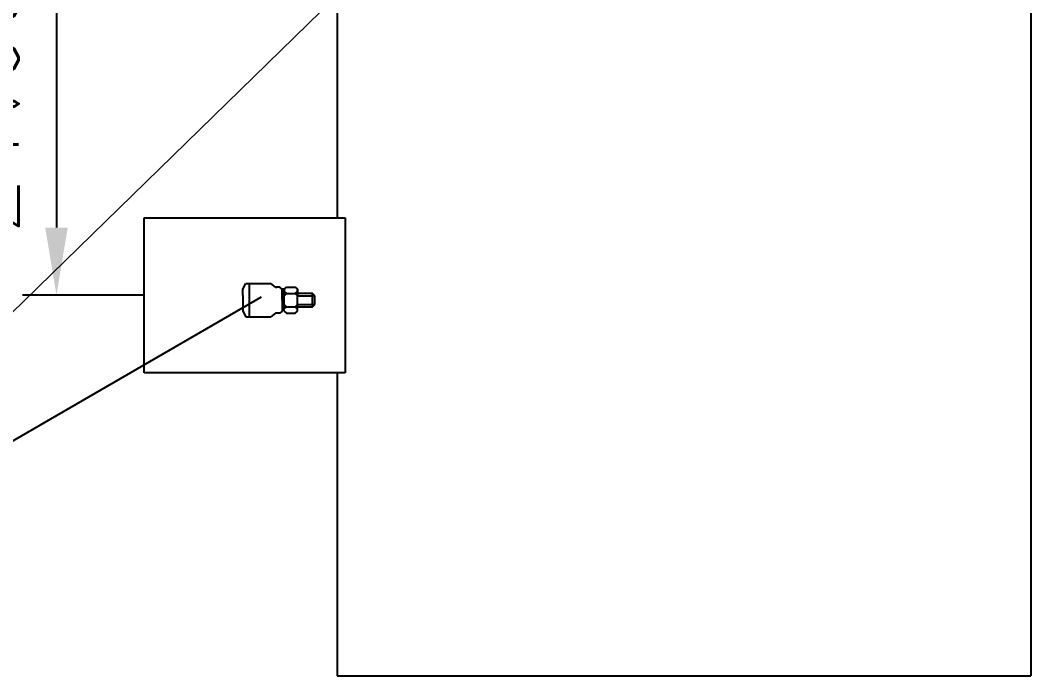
# Model space of a CAD drawing. Extents: x 4438 to 384502, y -178203 to -21188.
# Drawn here: x 378640.3 to 379088.1, y -176473 to -176182.3 of the extents above; entities that cross this region are included whole.
import ezdxf

# ---------------------------------------------------------------- set-up
doc = ezdxf.new("R2010")
doc.units = 0
doc.header["$LTSCALE"] = 8
doc.header["$MEASUREMENT"] = 0
doc.layers.get('0').update_dxf_attribs({"linetype": 'CONTINUOUS'})
doc.layers.get('DEFPOINTS').update_dxf_attribs({"linetype": 'CONTINUOUS'})
doc.layers.add('PL', color=5, linetype='CONTINUOUS')
doc.layers.add('细', color=7, linetype='CONTINUOUS', lineweight=20)
doc.styles.add('DFT', font='simplex', dxfattribs={"width": 0.67, "bigfont": 'dft'})
doc.dimstyles.new('INTE$0', dxfattribs={"dimscale": 5, "dimtxt": 4, "dimasz": 3, "dimexe": 3, "dimexo": 0, "dimgap": 1, "dimtad": 1, "dimdec": 3, "dimdsep": 46, "dimtxsty": 'DFT', "dimcen": 0, "dimclrd": 3, "dimclre": 3, "dimclrt": 6, "dimadec": 0, "dimazin": 0, "dimtfac": 1, "dimtdec": 3, "dimtix": 1, "dimtmove": 1, "dimatfit": 0, "dimfxl": 0, "dimtolj": 1, "dimtzin": 0, "dimarcsym": 0})

# ---------------------------------------------------------------- blocks, each defined once
blk = doc.blocks.new('*D58')
at = {"color": 3, "lineweight": -2}
for p, q in [((378695.28, -176113.8), (378641.39, -176113.8)), ((378656.39, -176143.8), (378656.39, -176274.24)), ((378695.28, -176304.24), (378641.39, -176304.24))]:
    blk.add_line(p, q, dxfattribs=at)
at = {"color": 3}
for points in [[(378661.39, -176143.8), (378651.39, -176143.8), (378656.39, -176113.8)], [(378651.39, -176274.24), (378661.39, -176274.24), (378656.39, -176304.24)]]:
    blk.add_solid(points, dxfattribs=at)
at = {"layer": 'DEFPOINTS', "color": 0}
for p in [(378695.28, -176113.8), (378656.39, -176304.24), (378695.28, -176304.24)]:
    blk.add_point(p, dxfattribs=at)
at = {"color": 6, "insert": (378617.11, -176209.02), "char_height": 45, "attachment_point": 5, "rotation": 90, "style": 'DFT'}
blk.add_mtext('\\A1;21.65"', dxfattribs=at)

msp = doc.modelspace()

# ---------------------------------------------------------------- linework, layer by layer
at = {"color": 1}
msp.add_line((378493.686, -176451.751), (378747.306, -176305.027), dxfattribs=at)
at = {"layer": 'PL', "color": 7, "ltscale": 0.5}
for p, q in [((379088.124, -176121.882), (379088.124, -176284.481)), ((378780.805, -176148.15), (378780.805, -176269.893)), ((378780.805, -176148.15), (378780.805, -176269.893)), ((379088.124, -176245.807), (379088.124, -176362.094)), ((378695.285, -176338.588), (378695.285, -176269.893)), ((378695.285, -176338.588), (378695.285, -176269.893)), ((378695.285, -176269.893), (378784.379, -176269.893)), ((378784.379, -176269.893), (378784.379, -176338.588)), ((378739.023, -176301.621), (378740.318, -176299.03)), ((378739.023, -176301.621), (378740.318, -176299.03)), ((378739.023, -176301.618), (378739.188, -176301.288)), ((378739.023, -176303.095), (378739.023, -176301.618)), ((378739.023, -176304.365), (378739.023, -176301.621)), ((378740.092, -176299.48), (378740.318, -176299.027)), ((378740.228, -176299.027), (378744.807, -176299.036)), ((378740.228, -176299.03), (378746.856, -176299.043)), ((378741.915, -176301.288), (378741.915, -176299.027)), ((378741.915, -176313.854), (378741.915, -176301.288)), ((378746.856, -176299.043), (378751.346, -176299.053)), ((378753.485, -176300.657), (378751.346, -176299.053)), ((378753.485, -176300.657), (378754.087, -176300.657)), ((378755.413, -176300.657), (378753.485, -176300.657)), ((378755.413, -176300.657), (378753.485, -176300.657)), ((378756.377, -176301.621), (378755.413, -176300.657)), ((378756.377, -176301.621), (378755.413, -176300.657)), ((378755.895, -176301.139), (378756.288, -176301.532)), ((378756.377, -176306.442), (378756.377, -176301.621)), ((378757.341, -176301.621), (378756.377, -176301.621)), ((378757.341, -176301.621), (378758.305, -176300.657)), ((378757.703, -176301.26), (378757.341, -176301.621)), ((378757.341, -176306.62), (378757.341, -176301.621)), ((378757.341, -176301.621), (378757.341, -176302.585)), ((378758.305, -176300.657), (378762.162, -176300.657)), ((378762.162, -176300.657), (378763.126, -176301.621)), ((378763.126, -176306.159), (378763.126, -176301.621)), ((378763.126, -176301.621), (378763.126, -176304.365)), ((378739.023, -176304.365), (378739.023, -176311.263)), ((378741.915, -176304.903), (378741.915, -176303.095)), ((378757.341, -176302.585), (378758.305, -176303.549)), ((378757.851, -176303.095), (378757.341, -176302.585)), ((378758.305, -176303.549), (378757.49, -176304.365)), ((378758.305, -176303.549), (378759.511, -176303.549)), ((378759.511, -176303.549), (378762.162, -176303.549)), ((378762.162, -176303.549), (378763.126, -176302.585)), ((378763.126, -176304.514), (378762.162, -176303.549)), ((378769.875, -176303.549), (378763.126, -176303.549)), ((378763.126, -176304.766), (378763.126, -176304.514)), ((378763.126, -176304.514), (378770.839, -176304.514)), ((378763.126, -176308.37), (378763.126, -176306.159)), ((378770.839, -176304.514), (378769.875, -176303.549)), ((378769.875, -176306.443), (378769.875, -176303.549)), ((378770.839, -176306.296), (378770.839, -176304.514)), ((378741.915, -176308.519), (378741.915, -176306.711)), ((378756.377, -176306.442), (378756.377, -176311.263)), ((378757.341, -176311.263), (378757.341, -176306.62)), ((378757.341, -176310.298), (378758.305, -176309.334)), ((378758.305, -176309.334), (378757.49, -176308.519)), ((378758.305, -176309.334), (378759.511, -176309.334)), ((378759.511, -176309.334), (378762.162, -176309.334)), ((378762.162, -176309.334), (378763.126, -176308.37)), ((378763.126, -176310.298), (378762.162, -176309.334)), ((378763.126, -176308.37), (378770.839, -176308.37)), ((378763.126, -176311.263), (378763.126, -176308.519)), ((378763.126, -176309.334), (378769.875, -176309.334)), ((378769.875, -176309.334), (378769.875, -176306.442)), ((378769.875, -176309.334), (378770.839, -176308.37)), ((378770.839, -176308.37), (378770.839, -176306.442)), ((378739.023, -176311.263), (378740.318, -176313.854)), ((378740.228, -176313.854), (378746.856, -176313.84)), ((378746.856, -176313.84), (378751.346, -176313.831)), ((378753.485, -176312.227), (378751.346, -176313.831)), ((378755.413, -176312.227), (378753.485, -176312.227)), ((378756.377, -176311.263), (378755.413, -176312.227)), ((378757.341, -176311.263), (378758.305, -176312.227)), ((378758.305, -176312.227), (378762.162, -176312.227)), ((378762.162, -176312.227), (378763.126, -176311.263)), ((378780.852, -176338.588), (378695.285, -176338.588)), ((378784.379, -176338.588), (378695.285, -176338.588)), ((378780.805, -176339.171), (378780.805, -176472.988)), ((379088.124, -176362.094), (379088.124, -176472.988)), ((378780.805, -176472.988), (379088.124, -176472.988))]:
    msp.add_line(p, q, dxfattribs=at)
at = {"layer": '细', "color": 1}
msp.add_line((378493.686, -176451.751), (378869.022, -176084.876), dxfattribs=at)

# ---------------------------------------------------------------- dimensions: what is measured, and where the dimension line sits
at = {"color": 1}
dim = msp.add_linear_dim(base=(378656.392, -176304.241), p1=(378695.285, -176113.803), p2=(378695.285, -176304.241), angle=90, text='21.65"', dimstyle='INTE$0', override={"dimtxt": 9, "dimasz": 6, "dimgap": 2.5, "dimdec": 2, "dimtdec": 2}, dxfattribs=at)
dim.commit()
dim.dimension.update_dxf_attribs({"geometry": '*D58', "text_midpoint": (378617.106, -176209.022)})

doc.saveas('drawing.dxf')
